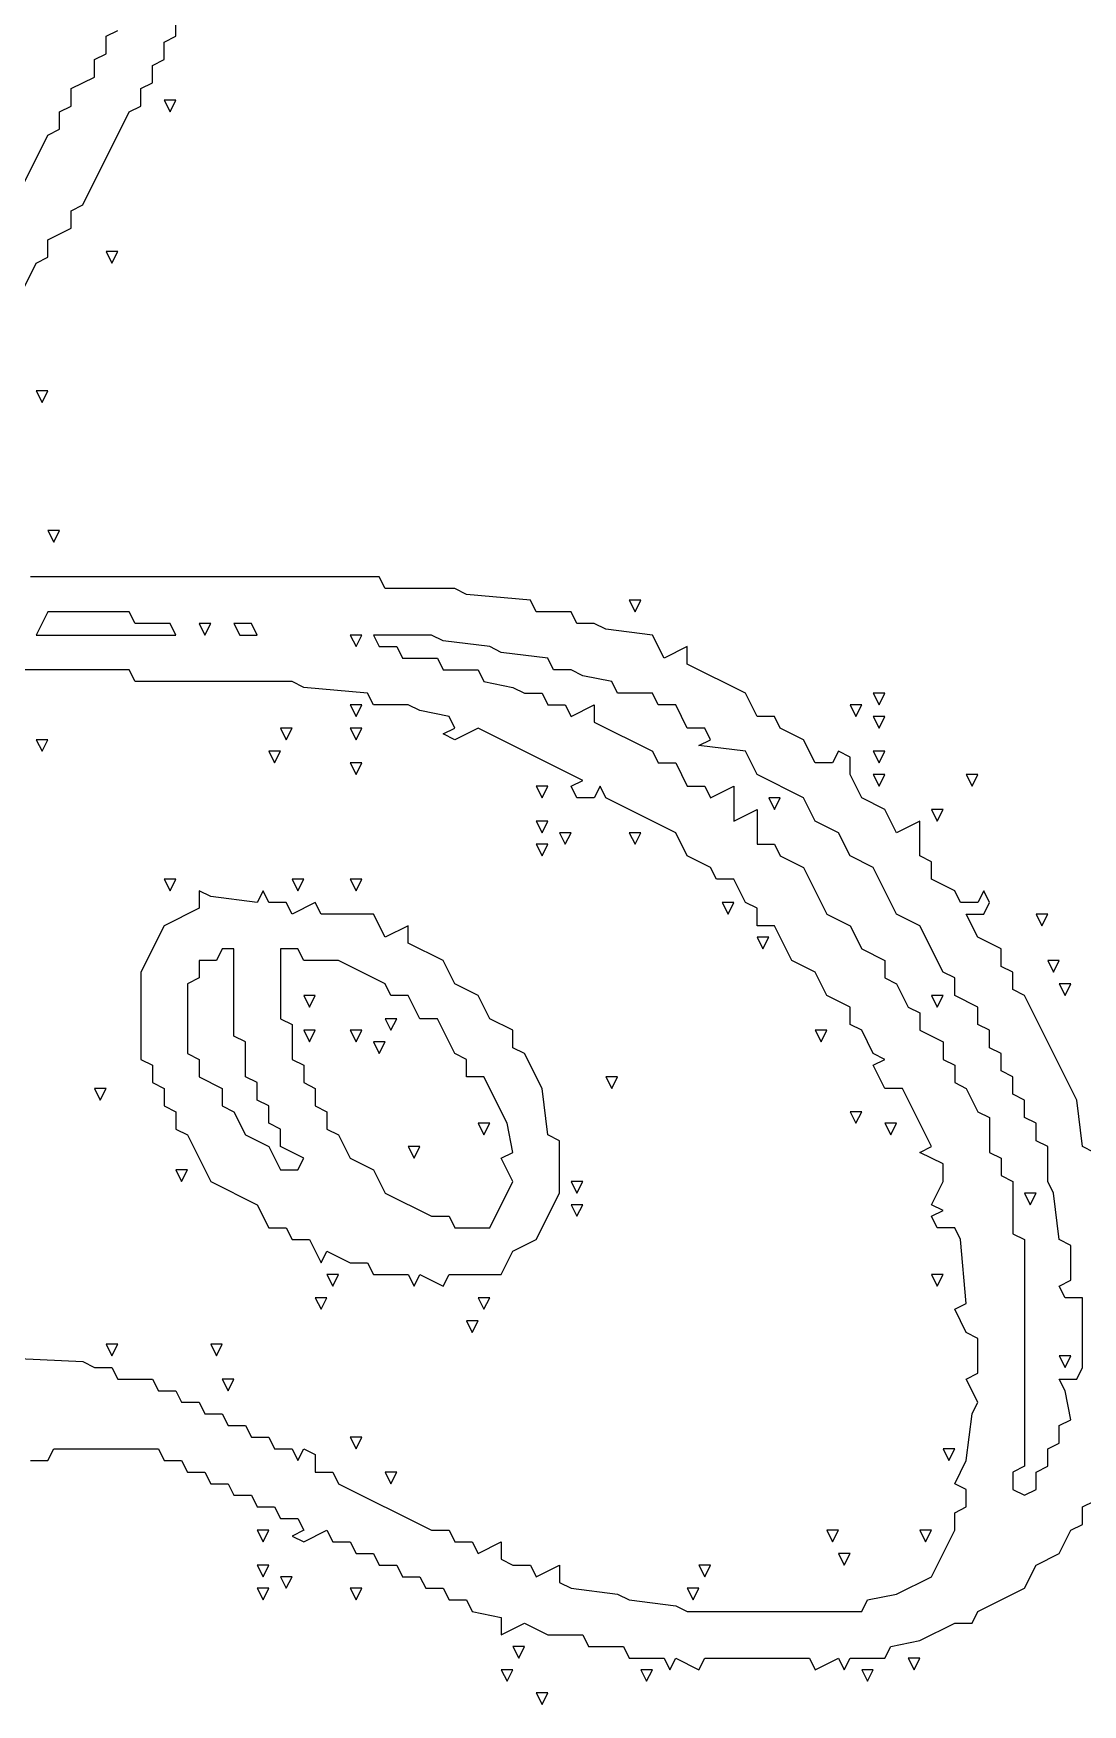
# Model space of a CAD drawing. Extents: x 11 to 152, y 0 to 170.
# Drawn here: x 88.44 to 104.99, y 51.17 to 77.53 of the extents above; entities that cross this region are included whole.
import ezdxf

# ---------------------------------------------------------------- set-up
doc = ezdxf.new("R2010")
doc.units = 0
doc.layers.add('Layer0', color=7, linetype='Continuous')

msp = doc.modelspace()

# ---------------------------------------------------------------- linework, layer by layer
at = {"layer": 'Layer0', "color": 5, "linetype": 'CONTINUOUS'}
for p, q in [((89.58468, 77.48112, 0.1), (89.76807, 77.57282, 0.1)), ((90.68501, 77.48112, 0.1), (90.68501, 77.7562, 0.1)), ((89.58468, 77.20604, 0.1), (89.58468, 77.48112, 0.1)), ((90.50162, 77.38943, 0.1), (90.68501, 77.48112, 0.1)), ((90.50162, 77.11435, 0.1), (90.50162, 77.38943, 0.1)), ((89.40129, 77.11435, 0.1), (89.58468, 77.20604, 0.1)), ((89.40129, 76.83927, 0.1), (89.40129, 77.11435, 0.1)), ((90.31823, 77.02265, 0.1), (90.50162, 77.11435, 0.1)), ((90.31823, 76.74757, 0.1), (90.31823, 77.02265, 0.1)), ((89.03452, 76.65588, 0.1), (89.40129, 76.83927, 0.1)), ((90.13484, 76.65588, 0.1), (90.31823, 76.74757, 0.1)), ((89.03452, 76.3808, 0.1), (89.03452, 76.65588, 0.1)), ((90.13484, 76.3808, 0.1), (90.13484, 76.65588, 0.1)), ((90.50162, 76.47249, 0.1), (90.59331, 76.2891, 0.1)), ((90.68501, 76.47249, 0.1), (90.50162, 76.47249, 0.1)), ((90.59331, 76.2891, 0.1), (90.68501, 76.47249, 0.1)), ((88.85113, 76.2891, 0.1), (89.03452, 76.3808, 0.1)), ((88.85113, 76.01402, 0.1), (88.85113, 76.2891, 0.1)), ((89.21791, 74.82201, 0.1), (89.95146, 76.2891, 0.1)), ((89.95146, 76.2891, 0.1), (90.13484, 76.3808, 0.1)), ((88.30097, 75.18878, 0.1), (88.66775, 75.92233, 0.1)), ((88.66775, 75.92233, 0.1), (88.85113, 76.01402, 0.1)), ((89.03452, 74.73031, 0.1), (89.21791, 74.82201, 0.1)), ((89.03452, 74.45523, 0.1), (89.03452, 74.73031, 0.1)), ((88.66775, 74.27184, 0.1), (89.03452, 74.45523, 0.1)), ((88.66775, 73.99676, 0.1), (88.66775, 74.27184, 0.1)), ((89.58468, 74.08846, 0.1), (89.67638, 73.90507, 0.1)), ((89.76807, 74.08846, 0.1), (89.58468, 74.08846, 0.1)), ((89.67638, 73.90507, 0.1), (89.76807, 74.08846, 0.1)), ((88.30097, 73.5383, 0.1), (88.48436, 73.90507, 0.1)), ((88.48436, 73.90507, 0.1), (88.66775, 73.99676, 0.1)), ((88.48436, 71.88781, 0.1), (88.57605, 71.70442, 0.1)), ((88.66775, 71.88781, 0.1), (88.48436, 71.88781, 0.1)), ((88.57605, 71.70442, 0.1), (88.66775, 71.88781, 0.1)), ((88.66775, 69.68716, 0.1), (88.75944, 69.50378, 0.1)), ((88.85113, 69.68716, 0.1), (88.66775, 69.68716, 0.1)), ((88.75944, 69.50378, 0.1), (88.85113, 69.68716, 0.1)), ((93.89428, 68.95361, 0.1), (88.39266, 68.95361, 0.1)), ((93.98598, 68.77023, 0.1), (93.89428, 68.95361, 0.1)), ((95.0863, 68.77023, 0.1), (93.98598, 68.77023, 0.1)), ((95.26969, 68.67853, 0.1), (95.0863, 68.77023, 0.1)), ((96.27832, 68.58684, 0.1), (95.26969, 68.67853, 0.1)), ((96.37001, 68.40345, 0.1), (96.27832, 68.58684, 0.1)), ((97.83711, 68.58684, 0.1), (97.9288, 68.40345, 0.1)), ((98.0205, 68.58684, 0.1), (97.83711, 68.58684, 0.1)), ((97.9288, 68.40345, 0.1), (98.0205, 68.58684, 0.1)), ((88.66775, 68.40345, 0.1), (88.48436, 68.03668, 0.1)), ((89.95146, 68.40345, 0.1), (88.66775, 68.40345, 0.1)), ((90.04315, 68.22006, 0.1), (89.95146, 68.40345, 0.1)), ((96.92017, 68.40345, 0.1), (96.37001, 68.40345, 0.1)), ((97.01187, 68.22006, 0.1), (96.92017, 68.40345, 0.1)), ((88.48436, 68.03668, 0.1), (90.68501, 68.03668, 0.1)), ((90.59331, 68.22006, 0.1), (90.04315, 68.22006, 0.1)), ((90.68501, 68.03668, 0.1), (90.59331, 68.22006, 0.1)), ((91.05178, 68.22006, 0.1), (91.14347, 68.03668, 0.1)), ((91.23517, 68.22006, 0.1), (91.05178, 68.22006, 0.1)), ((91.14347, 68.03668, 0.1), (91.23517, 68.22006, 0.1)), ((91.60194, 68.22006, 0.1), (91.69364, 68.03668, 0.1)), ((91.87702, 68.22006, 0.1), (91.60194, 68.22006, 0.1)), ((91.69364, 68.03668, 0.1), (91.96872, 68.03668, 0.1)), ((91.96872, 68.03668, 0.1), (91.87702, 68.22006, 0.1)), ((93.43581, 68.03668, 0.1), (93.52751, 67.85329, 0.1)), ((93.6192, 68.03668, 0.1), (93.43581, 68.03668, 0.1)), ((93.52751, 67.85329, 0.1), (93.6192, 68.03668, 0.1)), ((93.80259, 68.03668, 0.1), (93.89428, 67.85329, 0.1)), ((94.71953, 68.03668, 0.1), (93.80259, 68.03668, 0.1)), ((94.90291, 67.94498, 0.1), (94.71953, 68.03668, 0.1)), ((97.28695, 68.22006, 0.1), (97.01187, 68.22006, 0.1)), ((97.47033, 68.12837, 0.1), (97.28695, 68.22006, 0.1)), ((98.20388, 68.03668, 0.1), (97.47033, 68.12837, 0.1)), ((98.38727, 67.6699, 0.1), (98.20388, 68.03668, 0.1)), ((93.89428, 67.85329, 0.1), (94.16936, 67.85329, 0.1)), ((94.16936, 67.85329, 0.1), (94.26106, 67.6699, 0.1)), ((95.63646, 67.85329, 0.1), (94.90291, 67.94498, 0.1)), ((95.81985, 67.7616, 0.1), (95.63646, 67.85329, 0.1)), ((96.5534, 67.6699, 0.1), (95.81985, 67.7616, 0.1)), ((98.75405, 67.85329, 0.1), (98.38727, 67.6699, 0.1)), ((98.75405, 67.57821, 0.1), (98.75405, 67.85329, 0.1)), ((89.95146, 67.48652, 0.1), (88.30097, 67.48652, 0.1)), ((90.04315, 67.30313, 0.1), (89.95146, 67.48652, 0.1)), ((94.26106, 67.6699, 0.1), (94.81122, 67.6699, 0.1)), ((94.81122, 67.6699, 0.1), (94.90291, 67.48652, 0.1)), ((94.90291, 67.48652, 0.1), (95.45307, 67.48652, 0.1)), ((95.45307, 67.48652, 0.1), (95.54477, 67.30313, 0.1)), ((96.64509, 67.48652, 0.1), (96.5534, 67.6699, 0.1)), ((96.92017, 67.48652, 0.1), (96.64509, 67.48652, 0.1)), ((97.10356, 67.39482, 0.1), (96.92017, 67.48652, 0.1)), ((99.67098, 67.11974, 0.1), (98.75405, 67.57821, 0.1)), ((92.51888, 67.30313, 0.1), (90.04315, 67.30313, 0.1)), ((92.70227, 67.21143, 0.1), (92.51888, 67.30313, 0.1)), ((95.54477, 67.30313, 0.1), (96.00324, 67.21143, 0.1)), ((97.56203, 67.30313, 0.1), (97.10356, 67.39482, 0.1)), ((97.65372, 67.11974, 0.1), (97.56203, 67.30313, 0.1)), ((93.7109, 67.11974, 0.1), (92.70227, 67.21143, 0.1)), ((93.80259, 66.93635, 0.1), (93.7109, 67.11974, 0.1)), ((96.00324, 67.21143, 0.1), (96.18662, 67.11974, 0.1)), ((96.18662, 67.11974, 0.1), (96.4617, 67.11974, 0.1)), ((96.4617, 67.11974, 0.1), (96.5534, 66.93635, 0.1)), ((98.20388, 67.11974, 0.1), (97.65372, 67.11974, 0.1)), ((98.29558, 66.93635, 0.1), (98.20388, 67.11974, 0.1)), ((99.85437, 66.75297, 0.1), (99.67098, 67.11974, 0.1)), ((101.6882, 67.11974, 0.1), (101.7799, 66.93635, 0.1)), ((101.8716, 67.11974, 0.1), (101.6882, 67.11974, 0.1)), ((101.7799, 66.93635, 0.1), (101.8716, 67.11974, 0.1)), ((93.43581, 66.93635, 0.1), (93.52751, 66.75297, 0.1)), ((93.6192, 66.93635, 0.1), (93.43581, 66.93635, 0.1)), ((93.52751, 66.75297, 0.1), (93.6192, 66.93635, 0.1)), ((94.35275, 66.93635, 0.1), (93.80259, 66.93635, 0.1)), ((94.53614, 66.84466, 0.1), (94.35275, 66.93635, 0.1)), ((94.99461, 66.75297, 0.1), (94.53614, 66.84466, 0.1)), ((95.0863, 66.56958, 0.1), (94.99461, 66.75297, 0.1)), ((96.5534, 66.93635, 0.1), (96.82848, 66.93635, 0.1)), ((96.82848, 66.93635, 0.1), (96.92017, 66.75297, 0.1)), ((96.92017, 66.75297, 0.1), (97.28695, 66.93635, 0.1)), ((97.28695, 66.93635, 0.1), (97.28695, 66.66127, 0.1)), ((98.57066, 66.93635, 0.1), (98.29558, 66.93635, 0.1)), ((98.75405, 66.56958, 0.1), (98.57066, 66.93635, 0.1)), ((100.1294, 66.75297, 0.1), (99.85437, 66.75297, 0.1)), ((100.2211, 66.56958, 0.1), (100.1294, 66.75297, 0.1)), ((101.3215, 66.93635, 0.1), (101.4132, 66.75297, 0.1)), ((101.5049, 66.93635, 0.1), (101.3215, 66.93635, 0.1)), ((101.4132, 66.75297, 0.1), (101.5049, 66.93635, 0.1)), ((101.6882, 66.75297, 0.1), (101.7799, 66.56958, 0.1)), ((101.8716, 66.75297, 0.1), (101.6882, 66.75297, 0.1)), ((101.7799, 66.56958, 0.1), (101.8716, 66.75297, 0.1)), ((92.33549, 66.56958, 0.1), (92.42718, 66.38619, 0.1)), ((92.51888, 66.56958, 0.1), (92.33549, 66.56958, 0.1)), ((92.42718, 66.38619, 0.1), (92.51888, 66.56958, 0.1)), ((93.43581, 66.56958, 0.1), (93.52751, 66.38619, 0.1)), ((93.6192, 66.56958, 0.1), (93.43581, 66.56958, 0.1)), ((93.52751, 66.38619, 0.1), (93.6192, 66.56958, 0.1)), ((94.90291, 66.47789, 0.1), (95.0863, 66.56958, 0.1)), ((95.0863, 66.38619, 0.1), (94.90291, 66.47789, 0.1)), ((95.45307, 66.56958, 0.1), (95.0863, 66.38619, 0.1)), ((97.10356, 65.74434, 0.1), (95.45307, 66.56958, 0.1)), ((97.28695, 66.66127, 0.1), (98.20388, 66.2028, 0.1)), ((99.02913, 66.56958, 0.1), (98.75405, 66.56958, 0.1)), ((99.12082, 66.38619, 0.1), (99.02913, 66.56958, 0.1)), ((100.5879, 66.38619, 0.1), (100.2211, 66.56958, 0.1)), ((88.48436, 66.38619, 0.1), (88.57605, 66.2028, 0.1)), ((88.66775, 66.38619, 0.1), (88.48436, 66.38619, 0.1)), ((88.57605, 66.2028, 0.1), (88.66775, 66.38619, 0.1)), ((92.1521, 66.2028, 0.1), (92.2438, 66.01942, 0.1)), ((92.33549, 66.2028, 0.1), (92.1521, 66.2028, 0.1)), ((92.2438, 66.01942, 0.1), (92.33549, 66.2028, 0.1)), ((98.20388, 66.2028, 0.1), (98.29558, 66.01942, 0.1)), ((98.93743, 66.2945, 0.1), (99.12082, 66.38619, 0.1)), ((99.67098, 66.2028, 0.1), (98.93743, 66.2945, 0.1)), ((99.85437, 65.83603, 0.1), (99.67098, 66.2028, 0.1)), ((100.7713, 66.01942, 0.1), (100.5879, 66.38619, 0.1)), ((101.1381, 66.2028, 0.1), (101.0464, 66.01942, 0.1)), ((101.3215, 66.11111, 0.1), (101.1381, 66.2028, 0.1)), ((101.6882, 66.2028, 0.1), (101.7799, 66.01942, 0.1)), ((101.8716, 66.2028, 0.1), (101.6882, 66.2028, 0.1)), ((101.7799, 66.01942, 0.1), (101.8716, 66.2028, 0.1)), ((93.43581, 66.01942, 0.1), (93.52751, 65.83603, 0.1)), ((93.6192, 66.01942, 0.1), (93.43581, 66.01942, 0.1)), ((93.52751, 65.83603, 0.1), (93.6192, 66.01942, 0.1)), ((98.29558, 66.01942, 0.1), (98.57066, 66.01942, 0.1)), ((98.57066, 66.01942, 0.1), (98.75405, 65.65264, 0.1)), ((101.0464, 66.01942, 0.1), (100.7713, 66.01942, 0.1)), ((101.3215, 65.83603, 0.1), (101.3215, 66.11111, 0.1)), ((96.37001, 65.65264, 0.1), (96.4617, 65.46926, 0.1)), ((96.5534, 65.65264, 0.1), (96.37001, 65.65264, 0.1)), ((96.4617, 65.46926, 0.1), (96.5534, 65.65264, 0.1)), ((96.92017, 65.65264, 0.1), (97.10356, 65.74434, 0.1)), ((97.01187, 65.46926, 0.1), (96.92017, 65.65264, 0.1)), ((97.37864, 65.65264, 0.1), (97.28695, 65.46926, 0.1)), ((97.47033, 65.46926, 0.1), (97.37864, 65.65264, 0.1)), ((98.75405, 65.65264, 0.1), (99.02913, 65.65264, 0.1)), ((99.02913, 65.65264, 0.1), (99.12082, 65.46926, 0.1)), ((99.12082, 65.46926, 0.1), (99.48759, 65.65264, 0.1)), ((99.48759, 65.65264, 0.1), (99.48759, 65.10248, 0.1)), ((100.5879, 65.46926, 0.1), (99.85437, 65.83603, 0.1)), ((101.5049, 65.46926, 0.1), (101.3215, 65.83603, 0.1)), ((101.6882, 65.83603, 0.1), (101.7799, 65.65264, 0.1)), ((101.8716, 65.83603, 0.1), (101.6882, 65.83603, 0.1)), ((101.7799, 65.65264, 0.1), (101.8716, 65.83603, 0.1)), ((103.1553, 65.83603, 0.1), (103.247, 65.65264, 0.1)), ((103.3387, 65.83603, 0.1), (103.1553, 65.83603, 0.1)), ((103.247, 65.65264, 0.1), (103.3387, 65.83603, 0.1)), ((97.28695, 65.46926, 0.1), (97.01187, 65.46926, 0.1)), ((98.57066, 64.91909, 0.1), (97.47033, 65.46926, 0.1)), ((100.0378, 65.46926, 0.1), (100.1294, 65.28587, 0.1)), ((100.2211, 65.46926, 0.1), (100.0378, 65.46926, 0.1)), ((100.1294, 65.28587, 0.1), (100.2211, 65.46926, 0.1)), ((100.7713, 65.10248, 0.1), (100.5879, 65.46926, 0.1)), ((101.8716, 65.28587, 0.1), (101.5049, 65.46926, 0.1)), ((99.48759, 65.10248, 0.1), (99.85437, 65.28587, 0.1)), ((99.85437, 65.28587, 0.1), (99.85437, 64.73571, 0.1)), ((102.055, 64.91909, 0.1), (101.8716, 65.28587, 0.1)), ((102.6052, 65.28587, 0.1), (102.6969, 65.10248, 0.1)), ((102.7886, 65.28587, 0.1), (102.6052, 65.28587, 0.1)), ((102.6969, 65.10248, 0.1), (102.7886, 65.28587, 0.1)), ((96.37001, 65.10248, 0.1), (96.4617, 64.91909, 0.1)), ((96.5534, 65.10248, 0.1), (96.37001, 65.10248, 0.1)), ((96.4617, 64.91909, 0.1), (96.5534, 65.10248, 0.1)), ((96.73679, 64.91909, 0.1), (96.82848, 64.73571, 0.1)), ((96.92017, 64.91909, 0.1), (96.73679, 64.91909, 0.1)), ((96.82848, 64.73571, 0.1), (96.92017, 64.91909, 0.1)), ((97.83711, 64.91909, 0.1), (97.9288, 64.73571, 0.1)), ((98.0205, 64.91909, 0.1), (97.83711, 64.91909, 0.1)), ((97.9288, 64.73571, 0.1), (98.0205, 64.91909, 0.1)), ((98.75405, 64.55232, 0.1), (98.57066, 64.91909, 0.1)), ((101.1381, 64.91909, 0.1), (100.7713, 65.10248, 0.1)), ((101.3215, 64.55232, 0.1), (101.1381, 64.91909, 0.1)), ((102.4218, 65.10248, 0.1), (102.055, 64.91909, 0.1)), ((102.4218, 64.55232, 0.1), (102.4218, 65.10248, 0.1)), ((96.37001, 64.73571, 0.1), (96.4617, 64.55232, 0.1)), ((96.5534, 64.73571, 0.1), (96.37001, 64.73571, 0.1)), ((96.4617, 64.55232, 0.1), (96.5534, 64.73571, 0.1)), ((99.85437, 64.73571, 0.1), (100.1294, 64.73571, 0.1)), ((100.1294, 64.73571, 0.1), (100.2211, 64.55232, 0.1)), ((99.12082, 64.36893, 0.1), (98.75405, 64.55232, 0.1)), ((99.21251, 64.18554, 0.1), (99.12082, 64.36893, 0.1)), ((100.2211, 64.55232, 0.1), (100.5879, 64.36893, 0.1)), ((100.5879, 64.36893, 0.1), (100.9547, 63.63538, 0.1)), ((101.6882, 64.36893, 0.1), (101.3215, 64.55232, 0.1)), ((102.055, 63.63538, 0.1), (101.6882, 64.36893, 0.1)), ((102.6052, 64.46063, 0.1), (102.4218, 64.55232, 0.1)), ((102.6052, 64.18554, 0.1), (102.6052, 64.46063, 0.1)), ((90.50162, 64.18554, 0.1), (90.59331, 64.00216, 0.1)), ((90.68501, 64.18554, 0.1), (90.50162, 64.18554, 0.1)), ((90.59331, 64.00216, 0.1), (90.68501, 64.18554, 0.1)), ((92.51888, 64.18554, 0.1), (92.61057, 64.00216, 0.1)), ((92.70227, 64.18554, 0.1), (92.51888, 64.18554, 0.1)), ((92.61057, 64.00216, 0.1), (92.70227, 64.18554, 0.1)), ((93.43581, 64.18554, 0.1), (93.52751, 64.00216, 0.1)), ((93.6192, 64.18554, 0.1), (93.43581, 64.18554, 0.1)), ((93.52751, 64.00216, 0.1), (93.6192, 64.18554, 0.1)), ((99.48759, 64.18554, 0.1), (99.21251, 64.18554, 0.1)), ((99.67098, 63.81877, 0.1), (99.48759, 64.18554, 0.1)), ((102.972, 64.00216, 0.1), (102.6052, 64.18554, 0.1)), ((91.05178, 64.00216, 0.1), (91.05178, 63.72708, 0.1)), ((91.23517, 63.91046, 0.1), (91.05178, 64.00216, 0.1)), ((91.96872, 63.81877, 0.1), (91.23517, 63.91046, 0.1)), ((92.06041, 64.00216, 0.1), (91.96872, 63.81877, 0.1)), ((92.1521, 63.81877, 0.1), (92.06041, 64.00216, 0.1)), ((92.42718, 63.81877, 0.1), (92.1521, 63.81877, 0.1)), ((92.51888, 63.63538, 0.1), (92.42718, 63.81877, 0.1)), ((92.88565, 63.81877, 0.1), (92.51888, 63.63538, 0.1)), ((92.97735, 63.63538, 0.1), (92.88565, 63.81877, 0.1)), ((99.30421, 63.81877, 0.1), (99.3959, 63.63538, 0.1)), ((99.48759, 63.81877, 0.1), (99.30421, 63.81877, 0.1)), ((99.3959, 63.63538, 0.1), (99.48759, 63.81877, 0.1)), ((99.85437, 63.72708, 0.1), (99.67098, 63.81877, 0.1)), ((103.0636, 63.81877, 0.1), (102.972, 64.00216, 0.1)), ((103.3387, 63.81877, 0.1), (103.0636, 63.81877, 0.1)), ((103.4304, 64.00216, 0.1), (103.3387, 63.81877, 0.1)), ((103.5221, 63.81877, 0.1), (103.4304, 64.00216, 0.1)), ((103.4304, 63.63538, 0.1), (103.5221, 63.81877, 0.1)), ((91.05178, 63.72708, 0.1), (90.50162, 63.452, 0.1)), ((93.80259, 63.63538, 0.1), (92.97735, 63.63538, 0.1)), ((93.98598, 63.26861, 0.1), (93.80259, 63.63538, 0.1)), ((99.85437, 63.452, 0.1), (99.85437, 63.72708, 0.1)), ((100.9547, 63.63538, 0.1), (101.3215, 63.452, 0.1)), ((102.4218, 63.452, 0.1), (102.055, 63.63538, 0.1)), ((103.3387, 63.26861, 0.1), (103.1553, 63.63538, 0.1)), ((103.1553, 63.63538, 0.1), (103.4304, 63.63538, 0.1)), ((104.2557, 63.63538, 0.1), (104.3474, 63.452, 0.1)), ((104.4391, 63.63538, 0.1), (104.2557, 63.63538, 0.1)), ((104.3474, 63.452, 0.1), (104.4391, 63.63538, 0.1)), ((90.50162, 63.452, 0.1), (90.13484, 62.71845, 0.1)), ((94.35275, 63.452, 0.1), (93.98598, 63.26861, 0.1)), ((94.35275, 63.17691, 0.1), (94.35275, 63.452, 0.1)), ((100.1294, 63.452, 0.1), (99.85437, 63.452, 0.1)), ((99.85437, 63.26861, 0.1), (99.94606, 63.08522, 0.1)), ((100.0378, 63.26861, 0.1), (99.85437, 63.26861, 0.1)), ((99.94606, 63.08522, 0.1), (100.0378, 63.26861, 0.1)), ((100.4045, 62.90183, 0.1), (100.1294, 63.452, 0.1)), ((101.3215, 63.452, 0.1), (101.5049, 63.08522, 0.1)), ((102.7886, 62.71845, 0.1), (102.4218, 63.452, 0.1)), ((103.7055, 63.08522, 0.1), (103.3387, 63.26861, 0.1)), ((91.41855, 63.08522, 0.1), (91.32686, 62.90183, 0.1)), ((91.60194, 63.08522, 0.1), (91.41855, 63.08522, 0.1)), ((91.60194, 61.70982, 0.1), (91.60194, 63.08522, 0.1)), ((92.33549, 63.08522, 0.1), (92.33549, 61.9849, 0.1)), ((92.61057, 63.08522, 0.1), (92.33549, 63.08522, 0.1)), ((92.70227, 62.90183, 0.1), (92.61057, 63.08522, 0.1)), ((94.90291, 62.90183, 0.1), (94.35275, 63.17691, 0.1)), ((101.5049, 63.08522, 0.1), (101.8716, 62.90183, 0.1)), ((103.7055, 62.81014, 0.1), (103.7055, 63.08522, 0.1)), ((91.32686, 62.90183, 0.1), (91.05178, 62.90183, 0.1)), ((91.05178, 62.90183, 0.1), (91.05178, 62.62675, 0.1)), ((93.25243, 62.90183, 0.1), (92.70227, 62.90183, 0.1)), ((93.98598, 62.53506, 0.1), (93.25243, 62.90183, 0.1)), ((95.0863, 62.53506, 0.1), (94.90291, 62.90183, 0.1)), ((100.7713, 62.71845, 0.1), (100.4045, 62.90183, 0.1)), ((101.8716, 62.90183, 0.1), (101.8716, 62.62675, 0.1)), ((103.8889, 62.71845, 0.1), (103.7055, 62.81014, 0.1)), ((104.4391, 62.90183, 0.1), (104.5307, 62.71845, 0.1)), ((104.6224, 62.90183, 0.1), (104.4391, 62.90183, 0.1)), ((104.5307, 62.71845, 0.1), (104.6224, 62.90183, 0.1)), ((90.13484, 62.71845, 0.1), (90.13484, 61.34304, 0.1)), ((91.05178, 62.62675, 0.1), (90.86839, 62.53506, 0.1)), ((90.86839, 62.53506, 0.1), (90.86839, 61.43474, 0.1)), ((94.07767, 62.35167, 0.1), (93.98598, 62.53506, 0.1)), ((95.45307, 62.35167, 0.1), (95.0863, 62.53506, 0.1)), ((100.9547, 62.35167, 0.1), (100.7713, 62.71845, 0.1)), ((101.8716, 62.62675, 0.1), (102.055, 62.53506, 0.1)), ((102.055, 62.53506, 0.1), (102.2384, 62.16828, 0.1)), ((102.972, 62.62675, 0.1), (102.7886, 62.71845, 0.1)), ((102.972, 62.35167, 0.1), (102.972, 62.62675, 0.1)), ((103.8889, 62.44337, 0.1), (103.8889, 62.71845, 0.1)), ((104.6224, 62.53506, 0.1), (104.7141, 62.35167, 0.1)), ((104.8058, 62.53506, 0.1), (104.6224, 62.53506, 0.1)), ((104.7141, 62.35167, 0.1), (104.8058, 62.53506, 0.1)), ((92.70227, 62.35167, 0.1), (92.79396, 62.16828, 0.1)), ((92.88565, 62.35167, 0.1), (92.70227, 62.35167, 0.1)), ((92.79396, 62.16828, 0.1), (92.88565, 62.35167, 0.1)), ((94.35275, 62.35167, 0.1), (94.07767, 62.35167, 0.1)), ((94.53614, 61.9849, 0.1), (94.35275, 62.35167, 0.1)), ((95.63646, 61.9849, 0.1), (95.45307, 62.35167, 0.1)), ((101.3215, 62.16828, 0.1), (100.9547, 62.35167, 0.1)), ((102.6052, 62.35167, 0.1), (102.6969, 62.16828, 0.1)), ((102.7886, 62.35167, 0.1), (102.6052, 62.35167, 0.1)), ((102.6969, 62.16828, 0.1), (102.7886, 62.35167, 0.1)), ((103.3387, 62.16828, 0.1), (102.972, 62.35167, 0.1)), ((104.0723, 62.35167, 0.1), (103.8889, 62.44337, 0.1)), ((104.8975, 60.70119, 0.1), (104.0723, 62.35167, 0.1)), ((92.33549, 61.9849, 0.1), (92.51888, 61.8932, 0.1)), ((93.98598, 61.9849, 0.1), (94.07767, 61.80151, 0.1)), ((94.16936, 61.9849, 0.1), (93.98598, 61.9849, 0.1)), ((94.07767, 61.80151, 0.1), (94.16936, 61.9849, 0.1)), ((94.81122, 61.9849, 0.1), (94.53614, 61.9849, 0.1)), ((95.0863, 61.43474, 0.1), (94.81122, 61.9849, 0.1)), ((96.00324, 61.80151, 0.1), (95.63646, 61.9849, 0.1)), ((101.3215, 61.8932, 0.1), (101.3215, 62.16828, 0.1)), ((102.2384, 62.16828, 0.1), (102.4218, 62.07659, 0.1)), ((102.4218, 62.07659, 0.1), (102.4218, 61.80151, 0.1)), ((103.3387, 61.8932, 0.1), (103.3387, 62.16828, 0.1)), ((91.78533, 61.61812, 0.1), (91.60194, 61.70982, 0.1)), ((92.51888, 61.8932, 0.1), (92.51888, 61.34304, 0.1)), ((92.70227, 61.80151, 0.1), (92.79396, 61.61812, 0.1)), ((92.88565, 61.80151, 0.1), (92.70227, 61.80151, 0.1)), ((92.79396, 61.61812, 0.1), (92.88565, 61.80151, 0.1)), ((93.43581, 61.80151, 0.1), (93.52751, 61.61812, 0.1)), ((93.6192, 61.80151, 0.1), (93.43581, 61.80151, 0.1)), ((93.52751, 61.61812, 0.1), (93.6192, 61.80151, 0.1)), ((96.00324, 61.52643, 0.1), (96.00324, 61.80151, 0.1)), ((100.7713, 61.80151, 0.1), (100.863, 61.61812, 0.1)), ((100.9547, 61.80151, 0.1), (100.7713, 61.80151, 0.1)), ((100.863, 61.61812, 0.1), (100.9547, 61.80151, 0.1)), ((101.5049, 61.80151, 0.1), (101.3215, 61.8932, 0.1)), ((101.6882, 61.43474, 0.1), (101.5049, 61.80151, 0.1)), ((102.4218, 61.80151, 0.1), (102.7886, 61.61812, 0.1)), ((103.5221, 61.80151, 0.1), (103.3387, 61.8932, 0.1)), ((103.5221, 61.52643, 0.1), (103.5221, 61.80151, 0.1)), ((90.86839, 61.43474, 0.1), (91.05178, 61.34304, 0.1)), ((91.78533, 61.06796, 0.1), (91.78533, 61.61812, 0.1)), ((93.80259, 61.61812, 0.1), (93.89428, 61.43474, 0.1)), ((93.98598, 61.61812, 0.1), (93.80259, 61.61812, 0.1)), ((93.89428, 61.43474, 0.1), (93.98598, 61.61812, 0.1)), ((95.26969, 61.34304, 0.1), (95.0863, 61.43474, 0.1)), ((96.18662, 61.43474, 0.1), (96.00324, 61.52643, 0.1)), ((96.4617, 60.88457, 0.1), (96.18662, 61.43474, 0.1)), ((101.8716, 61.34304, 0.1), (101.6882, 61.43474, 0.1)), ((102.7886, 61.61812, 0.1), (102.7886, 61.34304, 0.1)), ((103.7055, 61.43474, 0.1), (103.5221, 61.52643, 0.1)), ((103.7055, 61.15965, 0.1), (103.7055, 61.43474, 0.1)), ((90.13484, 61.34304, 0.1), (90.31823, 61.25135, 0.1)), ((90.31823, 61.25135, 0.1), (90.31823, 60.97627, 0.1)), ((91.05178, 61.34304, 0.1), (91.05178, 61.06796, 0.1)), ((92.51888, 61.34304, 0.1), (92.70227, 61.25135, 0.1)), ((92.70227, 61.25135, 0.1), (92.70227, 60.97627, 0.1)), ((95.26969, 61.06796, 0.1), (95.26969, 61.34304, 0.1)), ((101.6882, 61.25135, 0.1), (101.8716, 61.34304, 0.1)), ((101.8716, 60.88457, 0.1), (101.6882, 61.25135, 0.1)), ((102.7886, 61.34304, 0.1), (102.972, 61.25135, 0.1)), ((102.972, 61.25135, 0.1), (102.972, 60.97627, 0.1)), ((90.31823, 60.97627, 0.1), (90.50162, 60.88457, 0.1)), ((91.05178, 61.06796, 0.1), (91.41855, 60.88457, 0.1)), ((91.96872, 60.97627, 0.1), (91.78533, 61.06796, 0.1)), ((91.96872, 60.70119, 0.1), (91.96872, 60.97627, 0.1)), ((92.70227, 60.97627, 0.1), (92.88565, 60.88457, 0.1)), ((95.54477, 61.06796, 0.1), (95.26969, 61.06796, 0.1)), ((95.91154, 60.33441, 0.1), (95.54477, 61.06796, 0.1)), ((97.47033, 61.06796, 0.1), (97.56203, 60.88457, 0.1)), ((97.65372, 61.06796, 0.1), (97.47033, 61.06796, 0.1)), ((97.56203, 60.88457, 0.1), (97.65372, 61.06796, 0.1)), ((102.972, 60.97627, 0.1), (103.1553, 60.88457, 0.1)), ((103.8889, 61.06796, 0.1), (103.7055, 61.15965, 0.1)), ((103.8889, 60.79288, 0.1), (103.8889, 61.06796, 0.1)), ((89.40129, 60.88457, 0.1), (89.49299, 60.70119, 0.1)), ((89.58468, 60.88457, 0.1), (89.40129, 60.88457, 0.1)), ((89.49299, 60.70119, 0.1), (89.58468, 60.88457, 0.1)), ((90.50162, 60.88457, 0.1), (90.50162, 60.60949, 0.1)), ((91.41855, 60.88457, 0.1), (91.41855, 60.60949, 0.1)), ((92.1521, 60.60949, 0.1), (91.96872, 60.70119, 0.1)), ((92.88565, 60.88457, 0.1), (92.88565, 60.60949, 0.1)), ((96.5534, 60.15102, 0.1), (96.4617, 60.88457, 0.1)), ((102.1467, 60.88457, 0.1), (101.8716, 60.88457, 0.1)), ((102.6052, 59.96764, 0.1), (102.1467, 60.88457, 0.1)), ((103.1553, 60.88457, 0.1), (103.3387, 60.5178, 0.1)), ((104.0723, 60.70119, 0.1), (103.8889, 60.79288, 0.1)), ((104.0723, 60.42611, 0.1), (104.0723, 60.70119, 0.1)), ((104.9892, 59.96764, 0.1), (104.8975, 60.70119, 0.1)), ((90.50162, 60.60949, 0.1), (90.68501, 60.5178, 0.1)), ((90.68501, 60.5178, 0.1), (90.68501, 60.24272, 0.1)), ((91.41855, 60.60949, 0.1), (91.60194, 60.5178, 0.1)), ((91.60194, 60.5178, 0.1), (91.78533, 60.15102, 0.1)), ((92.1521, 60.33441, 0.1), (92.1521, 60.60949, 0.1)), ((92.88565, 60.60949, 0.1), (93.06904, 60.5178, 0.1)), ((93.06904, 60.5178, 0.1), (93.06904, 60.24272, 0.1)), ((101.3215, 60.5178, 0.1), (101.4132, 60.33441, 0.1)), ((101.5049, 60.5178, 0.1), (101.3215, 60.5178, 0.1)), ((101.4132, 60.33441, 0.1), (101.5049, 60.5178, 0.1)), ((103.3387, 60.5178, 0.1), (103.5221, 60.42611, 0.1)), ((103.5221, 60.42611, 0.1), (103.5221, 59.87594, 0.1)), ((104.2557, 60.33441, 0.1), (104.0723, 60.42611, 0.1)), ((90.68501, 60.24272, 0.1), (90.86839, 60.15102, 0.1)), ((90.86839, 60.15102, 0.1), (91.23517, 59.41748, 0.1)), ((91.78533, 60.15102, 0.1), (92.1521, 59.96764, 0.1)), ((92.33549, 60.24272, 0.1), (92.1521, 60.33441, 0.1)), ((92.33549, 59.96764, 0.1), (92.33549, 60.24272, 0.1)), ((93.06904, 60.24272, 0.1), (93.25243, 60.15102, 0.1)), ((93.25243, 60.15102, 0.1), (93.43581, 59.78425, 0.1)), ((95.45307, 60.33441, 0.1), (95.54477, 60.15102, 0.1)), ((95.63646, 60.33441, 0.1), (95.45307, 60.33441, 0.1)), ((95.54477, 60.15102, 0.1), (95.63646, 60.33441, 0.1)), ((96.00324, 59.87594, 0.1), (95.91154, 60.33441, 0.1)), ((96.73679, 60.05933, 0.1), (96.5534, 60.15102, 0.1)), ((101.8716, 60.33441, 0.1), (101.9633, 60.15102, 0.1)), ((102.055, 60.33441, 0.1), (101.8716, 60.33441, 0.1)), ((101.9633, 60.15102, 0.1), (102.055, 60.33441, 0.1)), ((104.2557, 60.05933, 0.1), (104.2557, 60.33441, 0.1)), ((92.1521, 59.96764, 0.1), (92.33549, 59.60086, 0.1)), ((92.70227, 59.78425, 0.1), (92.33549, 59.96764, 0.1)), ((94.35275, 59.96764, 0.1), (94.44444, 59.78425, 0.1)), ((94.53614, 59.96764, 0.1), (94.35275, 59.96764, 0.1)), ((94.44444, 59.78425, 0.1), (94.53614, 59.96764, 0.1)), ((95.81985, 59.78425, 0.1), (96.00324, 59.87594, 0.1)), ((96.73679, 59.23409, 0.1), (96.73679, 60.05933, 0.1)), ((102.4218, 59.87594, 0.1), (102.6052, 59.96764, 0.1)), ((102.7886, 59.69256, 0.1), (102.4218, 59.87594, 0.1)), ((103.5221, 59.87594, 0.1), (103.7055, 59.78425, 0.1)), ((104.4391, 59.96764, 0.1), (104.2557, 60.05933, 0.1)), ((104.4391, 59.41748, 0.1), (104.4391, 59.96764, 0.1)), ((105.1726, 59.87594, 0.1), (104.9892, 59.96764, 0.1)), ((90.68501, 59.60086, 0.1), (90.7767, 59.41748, 0.1)), ((90.86839, 59.60086, 0.1), (90.68501, 59.60086, 0.1)), ((90.7767, 59.41748, 0.1), (90.86839, 59.60086, 0.1)), ((92.33549, 59.60086, 0.1), (92.61057, 59.60086, 0.1)), ((92.61057, 59.60086, 0.1), (92.70227, 59.78425, 0.1)), ((93.43581, 59.78425, 0.1), (93.80259, 59.60086, 0.1)), ((93.80259, 59.60086, 0.1), (93.98598, 59.23409, 0.1)), ((96.00324, 59.41748, 0.1), (95.81985, 59.78425, 0.1)), ((102.7886, 59.41748, 0.1), (102.7886, 59.69256, 0.1)), ((103.7055, 59.78425, 0.1), (103.7055, 59.50917, 0.1)), ((91.23517, 59.41748, 0.1), (91.96872, 59.0507, 0.1)), ((95.63646, 58.68393, 0.1), (96.00324, 59.41748, 0.1)), ((96.92017, 59.41748, 0.1), (97.01187, 59.23409, 0.1)), ((97.10356, 59.41748, 0.1), (96.92017, 59.41748, 0.1)), ((97.01187, 59.23409, 0.1), (97.10356, 59.41748, 0.1)), ((102.6052, 59.0507, 0.1), (102.7886, 59.41748, 0.1)), ((103.7055, 59.50917, 0.1), (103.8889, 59.41748, 0.1)), ((103.8889, 59.41748, 0.1), (103.8889, 58.59223, 0.1)), ((104.5307, 59.23409, 0.1), (104.4391, 59.41748, 0.1)), ((93.98598, 59.23409, 0.1), (94.71953, 58.86731, 0.1)), ((96.37001, 58.50054, 0.1), (96.73679, 59.23409, 0.1)), ((104.0723, 59.23409, 0.1), (104.164, 59.0507, 0.1)), ((104.2557, 59.23409, 0.1), (104.0723, 59.23409, 0.1)), ((104.164, 59.0507, 0.1), (104.2557, 59.23409, 0.1)), ((104.6224, 58.50054, 0.1), (104.5307, 59.23409, 0.1)), ((91.96872, 59.0507, 0.1), (92.1521, 58.68393, 0.1)), ((94.71953, 58.86731, 0.1), (94.99461, 58.86731, 0.1)), ((94.99461, 58.86731, 0.1), (95.0863, 58.68393, 0.1)), ((96.92017, 59.0507, 0.1), (97.01187, 58.86731, 0.1)), ((97.10356, 59.0507, 0.1), (96.92017, 59.0507, 0.1)), ((97.01187, 58.86731, 0.1), (97.10356, 59.0507, 0.1)), ((102.7886, 58.95901, 0.1), (102.6052, 59.0507, 0.1)), ((102.6052, 58.86731, 0.1), (102.7886, 58.95901, 0.1)), ((102.6969, 58.68393, 0.1), (102.6052, 58.86731, 0.1)), ((92.1521, 58.68393, 0.1), (92.42718, 58.68393, 0.1)), ((92.42718, 58.68393, 0.1), (92.51888, 58.50054, 0.1)), ((95.0863, 58.68393, 0.1), (95.63646, 58.68393, 0.1)), ((102.972, 58.68393, 0.1), (102.6969, 58.68393, 0.1)), ((103.0636, 58.50054, 0.1), (102.972, 58.68393, 0.1)), ((103.8889, 58.59223, 0.1), (104.0723, 58.50054, 0.1)), ((92.51888, 58.50054, 0.1), (92.79396, 58.50054, 0.1)), ((92.79396, 58.50054, 0.1), (92.97735, 58.13376, 0.1)), ((92.97735, 58.13376, 0.1), (93.06904, 58.31715, 0.1)), ((93.06904, 58.31715, 0.1), (93.43581, 58.13376, 0.1)), ((95.81985, 57.95038, 0.1), (96.00324, 58.31715, 0.1)), ((96.00324, 58.31715, 0.1), (96.37001, 58.50054, 0.1)), ((103.1553, 57.49191, 0.1), (103.0636, 58.50054, 0.1)), ((104.0723, 58.50054, 0.1), (104.0723, 54.92449, 0.1)), ((104.8058, 58.40885, 0.1), (104.6224, 58.50054, 0.1)), ((104.8058, 57.85868, 0.1), (104.8058, 58.40885, 0.1)), ((93.43581, 58.13376, 0.1), (93.7109, 58.13376, 0.1)), ((93.7109, 58.13376, 0.1), (93.80259, 57.95038, 0.1)), ((93.06904, 57.95038, 0.1), (93.16073, 57.76699, 0.1)), ((93.25243, 57.95038, 0.1), (93.06904, 57.95038, 0.1)), ((93.16073, 57.76699, 0.1), (93.25243, 57.95038, 0.1)), ((93.80259, 57.95038, 0.1), (94.35275, 57.95038, 0.1)), ((94.35275, 57.95038, 0.1), (94.44444, 57.76699, 0.1)), ((94.44444, 57.76699, 0.1), (94.53614, 57.95038, 0.1)), ((94.53614, 57.95038, 0.1), (94.90291, 57.76699, 0.1)), ((94.90291, 57.76699, 0.1), (94.99461, 57.95038, 0.1)), ((94.99461, 57.95038, 0.1), (95.81985, 57.95038, 0.1)), ((102.6052, 57.95038, 0.1), (102.6969, 57.76699, 0.1)), ((102.7886, 57.95038, 0.1), (102.6052, 57.95038, 0.1)), ((102.6969, 57.76699, 0.1), (102.7886, 57.95038, 0.1)), ((104.6224, 57.76699, 0.1), (104.8058, 57.85868, 0.1)), ((104.7141, 57.5836, 0.1), (104.6224, 57.76699, 0.1)), ((92.88565, 57.5836, 0.1), (92.97735, 57.40022, 0.1)), ((93.06904, 57.5836, 0.1), (92.88565, 57.5836, 0.1)), ((92.97735, 57.40022, 0.1), (93.06904, 57.5836, 0.1)), ((95.45307, 57.5836, 0.1), (95.54477, 57.40022, 0.1)), ((95.63646, 57.5836, 0.1), (95.45307, 57.5836, 0.1)), ((95.54477, 57.40022, 0.1), (95.63646, 57.5836, 0.1)), ((102.972, 57.40022, 0.1), (103.1553, 57.49191, 0.1)), ((104.9892, 57.5836, 0.1), (104.7141, 57.5836, 0.1)), ((104.9892, 56.48328, 0.1), (104.9892, 57.5836, 0.1)), ((95.26969, 57.21683, 0.1), (95.36138, 57.03344, 0.1)), ((95.45307, 57.21683, 0.1), (95.26969, 57.21683, 0.1)), ((95.36138, 57.03344, 0.1), (95.45307, 57.21683, 0.1)), ((103.1553, 57.03344, 0.1), (102.972, 57.40022, 0.1)), ((103.3387, 56.94175, 0.1), (103.1553, 57.03344, 0.1)), ((103.3387, 56.39159, 0.1), (103.3387, 56.94175, 0.1)), ((89.58468, 56.85005, 0.1), (89.67638, 56.66667, 0.1)), ((89.76807, 56.85005, 0.1), (89.58468, 56.85005, 0.1)), ((89.67638, 56.66667, 0.1), (89.76807, 56.85005, 0.1)), ((91.23517, 56.85005, 0.1), (91.32686, 56.66667, 0.1)), ((91.41855, 56.85005, 0.1), (91.23517, 56.85005, 0.1)), ((91.32686, 56.66667, 0.1), (91.41855, 56.85005, 0.1)), ((87.38403, 56.66667, 0.1), (89.21791, 56.57497, 0.1)), ((89.21791, 56.57497, 0.1), (89.40129, 56.48328, 0.1)), ((89.40129, 56.48328, 0.1), (89.67638, 56.48328, 0.1)), ((89.67638, 56.48328, 0.1), (89.76807, 56.29989, 0.1)), ((104.6224, 56.66667, 0.1), (104.7141, 56.48328, 0.1)), ((104.8058, 56.66667, 0.1), (104.6224, 56.66667, 0.1)), ((104.7141, 56.48328, 0.1), (104.8058, 56.66667, 0.1)), ((104.8975, 56.29989, 0.1), (104.9892, 56.48328, 0.1)), ((89.76807, 56.29989, 0.1), (90.31823, 56.29989, 0.1)), ((90.31823, 56.29989, 0.1), (90.40992, 56.1165, 0.1)), ((91.41855, 56.29989, 0.1), (91.51025, 56.1165, 0.1)), ((91.60194, 56.29989, 0.1), (91.41855, 56.29989, 0.1)), ((91.51025, 56.1165, 0.1), (91.60194, 56.29989, 0.1)), ((103.1553, 56.29989, 0.1), (103.3387, 56.39159, 0.1)), ((103.3387, 55.93312, 0.1), (103.1553, 56.29989, 0.1)), ((104.7141, 56.1165, 0.1), (104.6224, 56.29989, 0.1)), ((104.6224, 56.29989, 0.1), (104.8975, 56.29989, 0.1)), ((90.40992, 56.1165, 0.1), (90.68501, 56.1165, 0.1)), ((90.68501, 56.1165, 0.1), (90.7767, 55.93312, 0.1)), ((90.7767, 55.93312, 0.1), (91.05178, 55.93312, 0.1)), ((91.05178, 55.93312, 0.1), (91.14347, 55.74973, 0.1)), ((103.247, 55.74973, 0.1), (103.3387, 55.93312, 0.1)), ((104.8058, 55.65804, 0.1), (104.7141, 56.1165, 0.1)), ((91.14347, 55.74973, 0.1), (91.41855, 55.74973, 0.1)), ((91.41855, 55.74973, 0.1), (91.51025, 55.56634, 0.1)), ((103.1553, 55.01618, 0.1), (103.247, 55.74973, 0.1)), ((104.6224, 55.56634, 0.1), (104.8058, 55.65804, 0.1)), ((91.51025, 55.56634, 0.1), (91.78533, 55.56634, 0.1)), ((91.78533, 55.56634, 0.1), (91.87702, 55.38296, 0.1)), ((91.87702, 55.38296, 0.1), (92.1521, 55.38296, 0.1)), ((92.1521, 55.38296, 0.1), (92.2438, 55.19957, 0.1)), ((93.43581, 55.38296, 0.1), (93.52751, 55.19957, 0.1)), ((93.6192, 55.38296, 0.1), (93.43581, 55.38296, 0.1)), ((93.52751, 55.19957, 0.1), (93.6192, 55.38296, 0.1)), ((104.6224, 55.29126, 0.1), (104.6224, 55.56634, 0.1)), ((88.66775, 55.01618, 0.1), (88.75944, 55.19957, 0.1)), ((88.75944, 55.19957, 0.1), (90.40992, 55.19957, 0.1)), ((90.40992, 55.19957, 0.1), (90.50162, 55.01618, 0.1)), ((92.2438, 55.19957, 0.1), (92.51888, 55.19957, 0.1)), ((92.51888, 55.19957, 0.1), (92.61057, 55.01618, 0.1)), ((92.61057, 55.01618, 0.1), (92.70227, 55.19957, 0.1)), ((92.70227, 55.19957, 0.1), (92.88565, 55.10787, 0.1)), ((92.88565, 55.10787, 0.1), (92.88565, 54.83279, 0.1)), ((102.7886, 55.19957, 0.1), (102.8803, 55.01618, 0.1)), ((102.972, 55.19957, 0.1), (102.7886, 55.19957, 0.1)), ((102.8803, 55.01618, 0.1), (102.972, 55.19957, 0.1)), ((104.4391, 55.19957, 0.1), (104.6224, 55.29126, 0.1)), ((104.4391, 54.92449, 0.1), (104.4391, 55.19957, 0.1)), ((88.39266, 55.01618, 0.1), (88.66775, 55.01618, 0.1)), ((90.50162, 55.01618, 0.1), (90.7767, 55.01618, 0.1)), ((90.7767, 55.01618, 0.1), (90.86839, 54.83279, 0.1)), ((102.972, 54.64941, 0.1), (103.1553, 55.01618, 0.1)), ((104.0723, 54.92449, 0.1), (103.8889, 54.83279, 0.1)), ((104.2557, 54.83279, 0.1), (104.4391, 54.92449, 0.1)), ((90.86839, 54.83279, 0.1), (91.14347, 54.83279, 0.1)), ((91.14347, 54.83279, 0.1), (91.23517, 54.64941, 0.1)), ((91.23517, 54.64941, 0.1), (91.51025, 54.64941, 0.1)), ((91.51025, 54.64941, 0.1), (91.60194, 54.46602, 0.1)), ((92.88565, 54.83279, 0.1), (93.16073, 54.83279, 0.1)), ((93.16073, 54.83279, 0.1), (93.25243, 54.64941, 0.1)), ((93.25243, 54.64941, 0.1), (94.71953, 53.91586, 0.1)), ((93.98598, 54.83279, 0.1), (94.07767, 54.64941, 0.1)), ((94.16936, 54.83279, 0.1), (93.98598, 54.83279, 0.1)), ((94.07767, 54.64941, 0.1), (94.16936, 54.83279, 0.1)), ((103.1553, 54.55771, 0.1), (102.972, 54.64941, 0.1)), ((103.8889, 54.83279, 0.1), (103.8889, 54.55771, 0.1)), ((104.2557, 54.55771, 0.1), (104.2557, 54.83279, 0.1)), ((91.60194, 54.46602, 0.1), (91.87702, 54.46602, 0.1)), ((91.87702, 54.46602, 0.1), (91.96872, 54.28263, 0.1)), ((103.1553, 54.28263, 0.1), (103.1553, 54.55771, 0.1)), ((103.8889, 54.55771, 0.1), (104.0723, 54.46602, 0.1)), ((104.0723, 54.46602, 0.1), (104.2557, 54.55771, 0.1)), ((104.9892, 54.28263, 0.1), (105.1726, 54.37433, 0.1)), ((91.96872, 54.28263, 0.1), (92.2438, 54.28263, 0.1)), ((92.2438, 54.28263, 0.1), (92.33549, 54.09924, 0.1)), ((92.33549, 54.09924, 0.1), (92.61057, 54.09924, 0.1)), ((92.61057, 54.09924, 0.1), (92.70227, 53.91586, 0.1)), ((102.972, 54.19094, 0.1), (103.1553, 54.28263, 0.1)), ((102.972, 53.91586, 0.1), (102.972, 54.19094, 0.1)), ((104.9892, 54.00755, 0.1), (104.9892, 54.28263, 0.1)), ((91.96872, 53.91586, 0.1), (92.06041, 53.73247, 0.1)), ((92.1521, 53.91586, 0.1), (91.96872, 53.91586, 0.1)), ((92.06041, 53.73247, 0.1), (92.1521, 53.91586, 0.1)), ((92.70227, 53.91586, 0.1), (92.51888, 53.82416, 0.1)), ((92.51888, 53.82416, 0.1), (92.70227, 53.73247, 0.1)), ((92.70227, 53.73247, 0.1), (93.06904, 53.91586, 0.1)), ((93.06904, 53.91586, 0.1), (93.16073, 53.73247, 0.1)), ((94.71953, 53.91586, 0.1), (94.99461, 53.91586, 0.1)), ((94.99461, 53.91586, 0.1), (95.0863, 53.73247, 0.1)), ((100.9547, 53.91586, 0.1), (101.0464, 53.73247, 0.1)), ((101.1381, 53.91586, 0.1), (100.9547, 53.91586, 0.1)), ((101.0464, 53.73247, 0.1), (101.1381, 53.91586, 0.1)), ((102.4218, 53.91586, 0.1), (102.5135, 53.73247, 0.1)), ((102.6052, 53.91586, 0.1), (102.4218, 53.91586, 0.1)), ((102.5135, 53.73247, 0.1), (102.6052, 53.91586, 0.1)), ((102.6052, 53.18231, 0.1), (102.972, 53.91586, 0.1)), ((104.6224, 53.54908, 0.1), (104.8058, 53.91586, 0.1)), ((104.8058, 53.91586, 0.1), (104.9892, 54.00755, 0.1)), ((93.16073, 53.73247, 0.1), (93.43581, 53.73247, 0.1)), ((93.43581, 53.73247, 0.1), (93.52751, 53.54908, 0.1)), ((93.52751, 53.54908, 0.1), (93.80259, 53.54908, 0.1)), ((93.80259, 53.54908, 0.1), (93.89428, 53.3657, 0.1)), ((95.0863, 53.73247, 0.1), (95.36138, 53.73247, 0.1)), ((95.36138, 53.73247, 0.1), (95.45307, 53.54908, 0.1)), ((95.45307, 53.54908, 0.1), (95.81985, 53.73247, 0.1)), ((95.81985, 53.73247, 0.1), (95.81985, 53.45739, 0.1)), ((101.1381, 53.54908, 0.1), (101.2298, 53.3657, 0.1)), ((101.3215, 53.54908, 0.1), (101.1381, 53.54908, 0.1)), ((101.2298, 53.3657, 0.1), (101.3215, 53.54908, 0.1)), ((104.2557, 53.3657, 0.1), (104.6224, 53.54908, 0.1)), ((91.96872, 53.3657, 0.1), (92.06041, 53.18231, 0.1)), ((92.1521, 53.3657, 0.1), (91.96872, 53.3657, 0.1)), ((92.06041, 53.18231, 0.1), (92.1521, 53.3657, 0.1)), ((93.89428, 53.3657, 0.1), (94.16936, 53.3657, 0.1)), ((94.16936, 53.3657, 0.1), (94.26106, 53.18231, 0.1)), ((95.81985, 53.45739, 0.1), (96.00324, 53.3657, 0.1)), ((96.00324, 53.3657, 0.1), (96.27832, 53.3657, 0.1)), ((96.27832, 53.3657, 0.1), (96.37001, 53.18231, 0.1)), ((96.37001, 53.18231, 0.1), (96.73679, 53.3657, 0.1)), ((96.73679, 53.3657, 0.1), (96.73679, 53.09061, 0.1)), ((98.93743, 53.3657, 0.1), (99.02913, 53.18231, 0.1)), ((99.12082, 53.3657, 0.1), (98.93743, 53.3657, 0.1)), ((99.02913, 53.18231, 0.1), (99.12082, 53.3657, 0.1)), ((104.0723, 52.99892, 0.1), (104.2557, 53.3657, 0.1)), ((91.96872, 52.99892, 0.1), (92.06041, 52.81553, 0.1)), ((92.1521, 52.99892, 0.1), (91.96872, 52.99892, 0.1)), ((92.06041, 52.81553, 0.1), (92.1521, 52.99892, 0.1)), ((92.33549, 53.18231, 0.1), (92.42718, 52.99892, 0.1)), ((92.51888, 53.18231, 0.1), (92.33549, 53.18231, 0.1)), ((92.42718, 52.99892, 0.1), (92.51888, 53.18231, 0.1)), ((93.43581, 52.99892, 0.1), (93.52751, 52.81553, 0.1)), ((93.6192, 52.99892, 0.1), (93.43581, 52.99892, 0.1)), ((93.52751, 52.81553, 0.1), (93.6192, 52.99892, 0.1)), ((94.26106, 53.18231, 0.1), (94.53614, 53.18231, 0.1)), ((94.53614, 53.18231, 0.1), (94.62783, 52.99892, 0.1)), ((94.62783, 52.99892, 0.1), (94.90291, 52.99892, 0.1)), ((94.90291, 52.99892, 0.1), (94.99461, 52.81553, 0.1)), ((96.73679, 53.09061, 0.1), (96.92017, 52.99892, 0.1)), ((96.92017, 52.99892, 0.1), (97.65372, 52.90723, 0.1)), ((98.75405, 52.99892, 0.1), (98.84574, 52.81553, 0.1)), ((98.93743, 52.99892, 0.1), (98.75405, 52.99892, 0.1)), ((98.84574, 52.81553, 0.1), (98.93743, 52.99892, 0.1)), ((102.055, 52.90723, 0.1), (102.6052, 53.18231, 0.1)), ((103.3387, 52.63215, 0.1), (104.0723, 52.99892, 0.1)), ((94.99461, 52.81553, 0.1), (95.26969, 52.81553, 0.1)), ((95.26969, 52.81553, 0.1), (95.36138, 52.63215, 0.1)), ((97.65372, 52.90723, 0.1), (97.83711, 52.81553, 0.1)), ((97.83711, 52.81553, 0.1), (98.57066, 52.72384, 0.1)), ((101.5049, 52.63215, 0.1), (101.5965, 52.81553, 0.1)), ((101.5965, 52.81553, 0.1), (102.055, 52.90723, 0.1)), ((95.36138, 52.63215, 0.1), (95.81985, 52.54045, 0.1)), ((95.81985, 52.54045, 0.1), (95.81985, 52.26537, 0.1)), ((98.57066, 52.72384, 0.1), (98.75405, 52.63215, 0.1)), ((98.75405, 52.63215, 0.1), (101.5049, 52.63215, 0.1)), ((103.247, 52.44876, 0.1), (103.3387, 52.63215, 0.1)), ((95.81985, 52.26537, 0.1), (96.18662, 52.44876, 0.1)), ((96.18662, 52.44876, 0.1), (96.5534, 52.26537, 0.1)), ((96.5534, 52.26537, 0.1), (97.10356, 52.26537, 0.1)), ((97.10356, 52.26537, 0.1), (97.19525, 52.08198, 0.1)), ((102.4218, 52.17368, 0.1), (102.972, 52.44876, 0.1)), ((102.972, 52.44876, 0.1), (103.247, 52.44876, 0.1)), ((96.00324, 52.08198, 0.1), (96.09493, 51.8986, 0.1)), ((96.18662, 52.08198, 0.1), (96.00324, 52.08198, 0.1)), ((96.09493, 51.8986, 0.1), (96.18662, 52.08198, 0.1)), ((97.19525, 52.08198, 0.1), (97.74542, 52.08198, 0.1)), ((97.74542, 52.08198, 0.1), (97.83711, 51.8986, 0.1)), ((101.8716, 51.8986, 0.1), (101.9633, 52.08198, 0.1)), ((101.9633, 52.08198, 0.1), (102.4218, 52.17368, 0.1)), ((95.81985, 51.71521, 0.1), (95.91154, 51.53182, 0.1)), ((96.00324, 51.71521, 0.1), (95.81985, 51.71521, 0.1)), ((95.91154, 51.53182, 0.1), (96.00324, 51.71521, 0.1)), ((97.83711, 51.8986, 0.1), (98.38727, 51.8986, 0.1)), ((98.0205, 51.71521, 0.1), (98.11219, 51.53182, 0.1)), ((98.20388, 51.71521, 0.1), (98.0205, 51.71521, 0.1)), ((98.11219, 51.53182, 0.1), (98.20388, 51.71521, 0.1)), ((98.38727, 51.8986, 0.1), (98.47896, 51.71521, 0.1)), ((98.47896, 51.71521, 0.1), (98.57066, 51.8986, 0.1)), ((98.57066, 51.8986, 0.1), (98.93743, 51.71521, 0.1)), ((98.93743, 51.71521, 0.1), (99.02913, 51.8986, 0.1)), ((99.02913, 51.8986, 0.1), (100.6796, 51.8986, 0.1)), ((100.6796, 51.8986, 0.1), (100.7713, 51.71521, 0.1)), ((100.7713, 51.71521, 0.1), (101.1381, 51.8986, 0.1)), ((101.1381, 51.8986, 0.1), (101.2298, 51.71521, 0.1)), ((101.2298, 51.71521, 0.1), (101.3215, 51.8986, 0.1)), ((101.3215, 51.8986, 0.1), (101.8716, 51.8986, 0.1)), ((101.5049, 51.71521, 0.1), (101.5965, 51.53182, 0.1)), ((101.6882, 51.71521, 0.1), (101.5049, 51.71521, 0.1)), ((101.5965, 51.53182, 0.1), (101.6882, 51.71521, 0.1)), ((102.2384, 51.8986, 0.1), (102.3301, 51.71521, 0.1)), ((102.4218, 51.8986, 0.1), (102.2384, 51.8986, 0.1)), ((102.3301, 51.71521, 0.1), (102.4218, 51.8986, 0.1)), ((96.37001, 51.34844, 0.1), (96.4617, 51.16505, 0.1)), ((96.5534, 51.34844, 0.1), (96.37001, 51.34844, 0.1)), ((96.4617, 51.16505, 0.1), (96.5534, 51.34844, 0.1))]:
    msp.add_line(p, q, dxfattribs=at)

doc.saveas('drawing.dxf')
